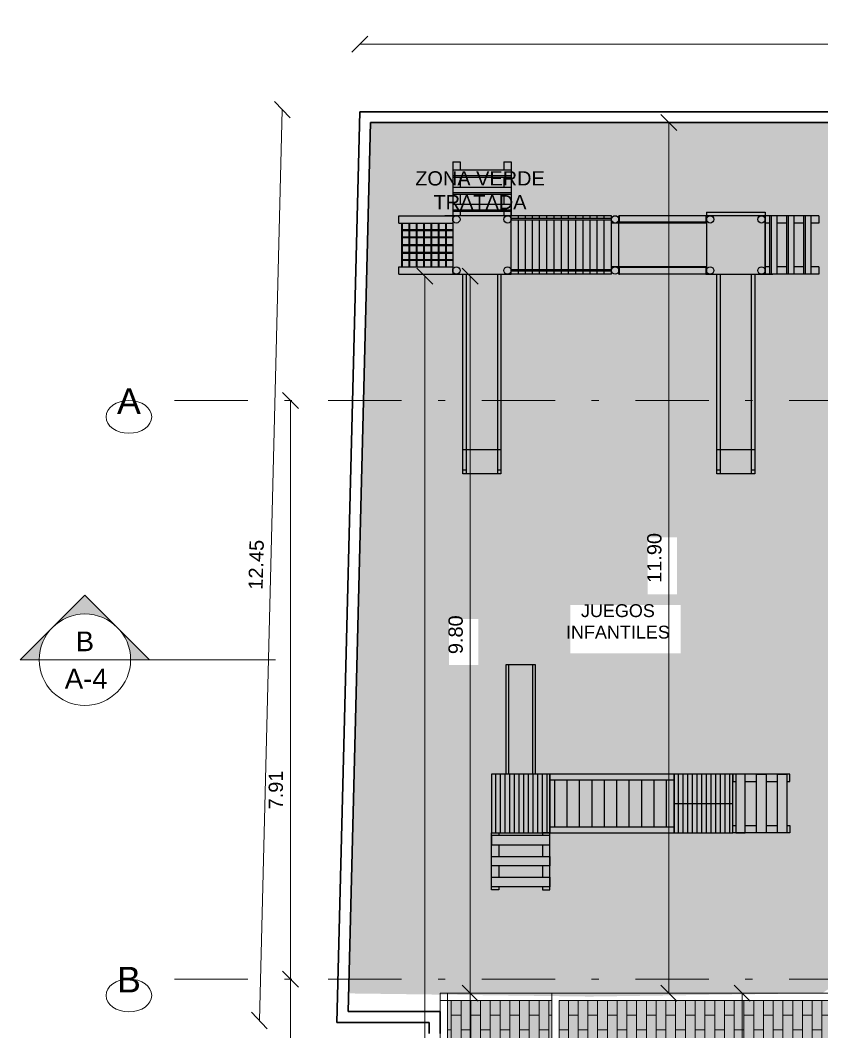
# Model space of a CAD drawing. Header units: inches. Extents: x 99003 to 99155, y 101852 to 101926.
# Drawn here: x 99003.95 to 99014.9, y 101909.17 to 101923 of the extents above; entities that cross this region are included whole.
import ezdxf
from ezdxf import colors
from ezdxf.entities.mleader import LeaderData, LeaderLine
from ezdxf.enums import TextEntityAlignment as Align
from ezdxf.math import Vec2, Vec3

# ---------------------------------------------------------------- set-up
doc = ezdxf.new("R2010")
doc.units = ezdxf.units.IN
doc.header["$MEASUREMENT"] = 0
doc.linetypes.add('DASHDOTX2', pattern=[2, 1, -0.5, 0, -0.5])
doc.linetypes.add('RAYITAS', pattern=[15, 12, -3])
for name, color, linetype, lineweight in [('A_ACHU-1', 253, 'Continuous', 0), ('A_EJES', 75, 'DASHDOTX2', 5), ('A_MURO-ANTE', 7, 'Continuous', 30), ('A_PISO-GRAN', 250, 'Continuous', 0), ('A_TEXT', 154, 'Continuous', 0), ('A_TEXT-DIM', 54, 'Continuous', 13), ('A_TEXT-IDEN', 5, 'Continuous', 18), ('A_TEXT-NOTA', 53, 'Continuous', 20), ('A_TEXT-SIMB', 195, 'Continuous', 20)]:
    doc.layers.add(name, color=color, linetype=linetype, lineweight=lineweight)
doc.layers.add('A_URBA-ANDN', color=7, linetype='Continuous', lineweight=15, true_color=0x259400)
doc.layers.add('JUEGOS_INF', color=172, linetype='Continuous')
doc.styles.add('ARIAL', font='arial.ttf')
doc.styles.add('DIM', font='arial.ttf')
doc.dimstyles.new('BAN_REP_1-125', dxfattribs={"dimtxt": 0.195, "dimasz": 0.2188, "dimexe": 0.15, "dimexo": 0.03, "dimgap": 0.1, "dimtad": 1, "dimzin": 4, "dimdsep": 46, "dimtxsty": 'ARIAL', "dimblk": 'OBLIQUE', "dimcen": 0.1, "dimse1": 1, "dimse2": 1, "dimclrd": 256, "dimclre": 256, "dimclrt": 256, "dimadec": 0, "dimazin": 0, "dimtfac": 1, "dimtix": 1, "dimtofl": 0, "dimtmove": 1, "dimatfit": 3, "dimldrblk": 'OPEN90', "dimfxl": 1, "dimtolj": 1, "dimtzin": 0, "dimlwd": -1, "dimlwe": -1, "dimarcsym": 0})
pattern_1 = [(90, (-108.14993, -2e-07), (-0.13335, 8e-18), []), (180, (-108.14993, -2e-07), (-0.13335, -0.2), [0.13335, -0.13335])]
pattern_2 = [(90, (-108.149932, -2e-07), (-0.03125, 0.015625), [0, -0.03125])]
pattern_3 = [(90, (0, 0), (-0.0635, 7e-18), [])]

# ---------------------------------------------------------------- blocks, each defined once
blk = doc.blocks.new('EJE')
at = {"layer": 'A_TEXT-SIMB'}
blk.add_ellipse((0, -0.225), major_axis=(-0.312, 0), ratio=0.72, dxfattribs=at)
at = {"layer": 'A_TEXT-IDEN', "style": 'ARIAL'}
blk.add_attdef('EJE', text='', height=0.175, dxfattribs=at).set_placement((0, -0.317), align=Align.CENTER)
blk = doc.blocks.new('_Oblique')
at = {"color": 0, "linetype": 'ByBlock', "lineweight": -2}
blk.add_line((-0.5, -0.5), (0.5, 0.5), dxfattribs=at)
blk = doc.blocks.new('*D274')
at = {"layer": 'A_TEXT-DIM', "transparency": 16777216}
blk.add_line((99010.098, 101907.949), (99010.098, 101909.699), dxfattribs=at)
at = {"layer": 'DEFPOINTS', "color": 0, "transparency": 16777216}
for p in [(99010.098, 101909.699), (99010.871, 101909.699), (99011.291, 101907.949)]:
    blk.add_point(p, dxfattribs=at)
at = {"layer": 'A_TEXT-DIM', "transparency": 16777216, "xscale": 0.2188, "yscale": 0.2188, "zscale": 0.2188}
for p, rotation in [((99010.098, 101909.699), 90), ((99010.098, 101907.949), 270)]:
    blk.add_blockref('_Oblique', p, dxfattribs=dict(at, rotation=rotation))
at = {"layer": 'A_TEXT-DIM', "transparency": 16777216, "insert": (99009.899, 101908.824), "char_height": 0.195, "attachment_point": 5, "rotation": 90, "style": 'ARIAL'}
blk.add_mtext('\\A1;1.75', dxfattribs=at)
blk = doc.blocks.new('_Open90')
at = {"color": 0, "linetype": 'ByBlock', "lineweight": -2}
for p, q in [((0, 0), (-1, 0)), ((-0.5, 0.5), (0, 0)), ((0, 0), (-0.5, -0.5))]:
    blk.add_line(p, q, dxfattribs=at)
blk = doc.blocks.new('*D275')
at = {"layer": 'A_TEXT-DIM', "transparency": 16777216}
blk.add_line((99010.098, 101909.699), (99010.098, 101919.499), dxfattribs=at)
at = {"layer": 'DEFPOINTS', "color": 0, "transparency": 16777216}
for p in [(99010.098, 101919.499), (99014.091, 101919.499), (99010.871, 101909.699)]:
    blk.add_point(p, dxfattribs=at)
at = {"layer": 'A_TEXT-DIM', "transparency": 16777216, "xscale": 0.2188, "yscale": 0.2188, "zscale": 0.2188}
for p, rotation in [((99010.098, 101919.499), 90), ((99010.098, 101909.699), 270)]:
    blk.add_blockref('_Oblique', p, dxfattribs=dict(at, rotation=rotation))
at = {"layer": 'A_TEXT-DIM', "transparency": 16777216, "insert": (99009.899, 101914.599), "char_height": 0.195, "attachment_point": 5, "rotation": 90, "style": 'ARIAL'}
blk.add_mtext('\\A1;9.80', dxfattribs=at)
blk = doc.blocks.new('*D276')
at = {"layer": 'A_TEXT-DIM', "transparency": 16777216}
blk.add_line((99009.477, 101883.759), (99009.477, 101919.499), dxfattribs=at)
at = {"layer": 'DEFPOINTS', "color": 0, "transparency": 16777216}
for p in [(99009.477, 101919.499), (99011.272, 101919.499), (99010.635, 101883.759)]:
    blk.add_point(p, dxfattribs=at)
at = {"layer": 'A_TEXT-DIM', "transparency": 16777216, "xscale": 0.2188, "yscale": 0.2188, "zscale": 0.2188}
for p, rotation in [((99009.477, 101919.499), 90), ((99009.477, 101883.759), 270)]:
    blk.add_blockref('_Oblique', p, dxfattribs=dict(at, rotation=rotation))
at = {"layer": 'A_TEXT-DIM', "transparency": 16777216, "insert": (99009.277, 101901.629), "char_height": 0.195, "attachment_point": 5, "rotation": 90, "style": 'ARIAL'}
blk.add_mtext('\\A1;35.74', dxfattribs=at)
blk = doc.blocks.new('*D288')
at = {"layer": 'A_TEXT-DIM', "transparency": 16777216}
blk.add_line((99013.814, 101906.549), (99013.814, 101909.699), dxfattribs=at)
at = {"layer": 'DEFPOINTS', "color": 0, "transparency": 16777216}
for p in [(99013.814, 101909.699), (99014.193, 101909.699), (99014.291, 101906.549)]:
    blk.add_point(p, dxfattribs=at)
at = {"layer": 'A_TEXT-DIM', "transparency": 16777216, "xscale": 0.2188, "yscale": 0.2188, "zscale": 0.2188}
for p, rotation in [((99013.814, 101909.699), 90), ((99013.814, 101906.549), 270)]:
    blk.add_blockref('_Oblique', p, dxfattribs=dict(at, rotation=rotation))
at = {"layer": 'A_TEXT-DIM', "transparency": 16777216, "insert": (99013.615, 101908.124), "char_height": 0.195, "attachment_point": 5, "rotation": 90, "style": 'ARIAL'}
blk.add_mtext('\\A1;3.15', dxfattribs=at)
blk = doc.blocks.new('*D289')
at = {"layer": 'A_TEXT-DIM', "transparency": 16777216}
blk.add_line((99012.814, 101909.699), (99012.814, 101921.599), dxfattribs=at)
at = {"layer": 'DEFPOINTS', "color": 0, "transparency": 16777216}
for p in [(99012.814, 101921.599), (99014.341, 101921.599), (99013.193, 101909.699)]:
    blk.add_point(p, dxfattribs=at)
at = {"layer": 'A_TEXT-DIM', "transparency": 16777216, "xscale": 0.2188, "yscale": 0.2188, "zscale": 0.2188}
for p, rotation in [((99012.814, 101921.599), 90), ((99012.814, 101909.699), 270)]:
    blk.add_blockref('_Oblique', p, dxfattribs=dict(at, rotation=rotation))
at = {"layer": 'A_TEXT-DIM', "transparency": 16777216, "insert": (99012.615, 101915.649), "char_height": 0.195, "attachment_point": 5, "rotation": 90, "style": 'ARIAL'}
blk.add_mtext('\\A1;11.90', dxfattribs=at)
blk = doc.blocks.new('*D361')
at = {"layer": 'A_TEXT-DIM', "transparency": 16777216}
blk.add_line((99007.64, 101917.802), (99007.64, 101909.893), dxfattribs=at)
at = {"layer": 'DEFPOINTS', "color": 0, "transparency": 16777216}
for p in [(99008.034, 101917.802), (99007.64, 101909.893), (99008.034, 101909.893)]:
    blk.add_point(p, dxfattribs=at)
at = {"layer": 'A_TEXT-DIM', "transparency": 16777216, "xscale": 0.2188, "yscale": 0.2188, "zscale": 0.2188}
for p, rotation in [((99007.64, 101917.802), 90), ((99007.64, 101909.893), 270)]:
    blk.add_blockref('_Oblique', p, dxfattribs=dict(at, rotation=rotation))
at = {"layer": 'A_TEXT-DIM', "transparency": 16777216, "insert": (99007.441, 101912.477), "char_height": 0.195, "attachment_point": 5, "rotation": 90, "style": 'ARIAL'}
blk.add_mtext('\\A1;7.91', dxfattribs=at)
blk = doc.blocks.new('*D362')
at = {"layer": 'A_TEXT-DIM', "transparency": 16777216}
blk.add_line((99007.64, 101909.893), (99007.64, 101906.299), dxfattribs=at)
at = {"layer": 'DEFPOINTS', "color": 0, "transparency": 16777216}
for p in [(99008.034, 101909.893), (99007.391, 101906.299), (99007.64, 101906.299)]:
    blk.add_point(p, dxfattribs=at)
at = {"layer": 'A_TEXT-DIM', "transparency": 16777216, "xscale": 0.2188, "yscale": 0.2188, "zscale": 0.2188}
for p, rotation in [((99007.64, 101909.893), 90), ((99007.64, 101906.299), 270)]:
    blk.add_blockref('_Oblique', p, dxfattribs=dict(at, rotation=rotation))
at = {"layer": 'A_TEXT-DIM', "transparency": 16777216, "insert": (99007.441, 101908.096), "char_height": 0.195, "attachment_point": 5, "rotation": 90, "style": 'ARIAL'}
blk.add_mtext('\\A1;3.59', dxfattribs=at)
blk = doc.blocks.new('*D383')
at = {"layer": 'A_TEXT-DIM', "transparency": 16777216}
blk.add_line((99058.599, 101922.672), (99008.589, 101922.672), dxfattribs=at)
at = {"layer": 'DEFPOINTS', "color": 0, "transparency": 16777216}
for p in [(99008.589, 101922.672), (99008.589, 101921.749), (99058.599, 101921.749)]:
    blk.add_point(p, dxfattribs=at)
at = {"layer": 'A_TEXT-DIM', "transparency": 16777216, "xscale": 0.2188, "yscale": 0.2188, "zscale": 0.2188, "rotation": 180}
blk.add_blockref('_Oblique', (99008.589, 101922.672), dxfattribs=at)
at = {"layer": 'A_TEXT-DIM', "transparency": 16777216, "xscale": 0.2188, "yscale": 0.2188, "zscale": 0.2188}
blk.add_blockref('_Oblique', (99058.599, 101922.672), dxfattribs=at)
at = {"layer": 'A_TEXT-DIM', "transparency": 16777216, "insert": (99033.594, 101922.871), "char_height": 0.195, "attachment_point": 5, "style": 'ARIAL'}
blk.add_mtext('\\A1;50.01', dxfattribs=at)
blk = doc.blocks.new('*D388')
at = {"layer": 'A_TEXT-DIM', "transparency": 16777216}
blk.add_line((99007.215, 101909.326), (99007.528, 101921.776), dxfattribs=at)
at = {"layer": 'DEFPOINTS', "color": 0, "transparency": 16777216}
for p in [(99007.528, 101921.776), (99008.589, 101921.749), (99008.275, 101909.299)]:
    blk.add_point(p, dxfattribs=at)
at = {"layer": 'A_TEXT-DIM', "transparency": 16777216, "xscale": 0.2188, "yscale": 0.2188, "zscale": 0.2188}
for p, rotation in [((99007.528, 101921.776), 88.55737407944206), ((99007.215, 101909.326), 268.5573740794421)]:
    blk.add_blockref('_Oblique', p, dxfattribs=dict(at, rotation=rotation))
at = {"layer": 'A_TEXT-DIM', "transparency": 16777216, "insert": (99007.172, 101915.556), "char_height": 0.195, "attachment_point": 5, "rotation": 88.5574, "style": 'ARIAL'}
blk.add_mtext('\\A1;12.45', dxfattribs=at)
blk = doc.blocks.new('*U102')
at = {"layer": 'A_ACHU-1'}
h = blk.add_hatch(color=256, dxfattribs=at)
h.paths.add_polyline_path([(0.6629, 0.221), (0.4419, 0.4419), (0.221, 0.221, -0.414214)])
h.paths.add_polyline_path([(0.6629, 0.221, -0.198912), (0.7544, 0), (0.8839, 0)])
h.paths.add_polyline_path([(0, 0), (0.1294, 0, -0.198912), (0.221, 0.221)])
at = {"layer": 'A_TEXT-SIMB'}
for p, q in [((0.4419, 0.4419), (0, 0)), ((0.4419, 0.4419), (0.8839, 0)), ((0.7544, 0), (0.1294, 0)), ((0.7544, 0), (0.8839, 0)), ((0.1294, 0), (-0.8599, 0)), ((0.1294, 0), (0, 0))]:
    blk.add_line(p, q, dxfattribs=at)
blk.add_circle((0.4419, 0), 0.3125, dxfattribs=at)
at = {"layer": 'A_TEXT-IDEN', "style": 'ARIAL'}
for tag, p in [('CORTE', (0.4419, 0.058)), ('DETALLE', (0.4419, -0.197))]:
    blk.add_attdef(tag, text='', height=0.1346, dxfattribs=at).set_placement(p, align=Align.CENTER)
blk = doc.blocks.new('_Open30')
at = {"color": 0, "linetype": 'ByBlock', "lineweight": -2}
for p, q in [((-1, 0.268), (0, 0)), ((0, 0), (-1, -0.268)), ((0, 0), (-1, 0))]:
    blk.add_line(p, q, dxfattribs=at)
blk = doc.blocks.new('ISLA')
at = {"layer": 'JUEGOS_INF'}
h = blk.add_hatch(dxfattribs=at)
h.set_pattern_fill('ANSI31', color=98, scale=0.02, angle=45, double=1)
h.set_pattern_definition(pattern_3)
h.paths.add_polyline_path([(19.73, 4.285), (18.93, 4.285), (18.93, 3.885), (19.73, 3.885)])
h = blk.add_hatch(dxfattribs=at)
h.set_pattern_fill('_USER', color=256, scale=0.17, angle=90, pattern_type=0)
h.set_pattern_definition([(90, (15.61803, 0), (-0.17, 1e-17), [])])
h.paths.add_polyline_path([(21.43, 3.565), (21.43, 4.205), (19.73, 4.205), (19.73, 3.565)])
h = blk.add_hatch(dxfattribs=at)
h.set_pattern_fill('ANSI31', color=256, scale=0.02, angle=45, double=1)
h.set_pattern_definition([(90, (18.11803, 0), (-0.0635, 7e-18), [])])
h.paths.add_polyline_path([(21.43, 3.485), (22.23, 3.485), (22.23, 4.285), (21.43, 4.285)])
h = blk.add_hatch(dxfattribs=at)
h.set_pattern_fill('ANSI31', color=98, scale=0.02, angle=45, double=1)
h.set_pattern_definition(pattern_3)
h.paths.add_polyline_path([(19.73, 3.885), (18.93, 3.885), (18.93, 3.485), (19.73, 3.485)])
at = {"layer": 'JUEGOS_INF', "linetype": 'RAYITAS'}
blk.add_line((19.73, 3.885), (18.93, 3.885), dxfattribs=at)
at = {"layer": 'JUEGOS_INF'}
for points in [[(21.53, 5.025), (21.53, 5.064), (21.43, 5.064), (21.43, 4.285), (21.53, 4.285), (21.53, 4.323)], [(22.13, 5.025), (22.13, 5.064), (22.23, 5.064), (22.23, 4.285), (22.13, 4.285), (22.13, 4.323)], [(21.53, 4.739), (21.53, 4.895)], [(22.13, 4.739), (22.13, 4.895)], [(21.53, 4.453), (21.53, 4.609)], [(22.13, 4.453), (22.13, 4.609)], [(18.19, 4.185), (18.151, 4.185), (18.151, 4.285), (18.93, 4.285), (18.93, 4.185), (18.891, 4.185)], [(18.476, 4.185), (18.32, 4.185)], [(18.761, 4.185), (18.606, 4.185)], [(18.19, 3.585), (18.151, 3.585), (18.151, 3.485), (18.93, 3.485), (18.93, 3.585), (18.891, 3.585)], [(18.476, 3.585), (18.32, 3.585)], [(18.761, 3.585), (18.606, 3.585)]]:
    blk.add_lwpolyline(points, dxfattribs=at)
for points in [[(22.23, 4.895), (21.43, 4.895), (21.43, 5.025), (22.23, 5.025)], [(22.23, 4.609), (21.43, 4.609), (21.43, 4.739), (22.23, 4.739)], [(22.23, 4.453), (21.43, 4.453), (21.43, 4.323), (22.23, 4.323)], [(18.32, 4.285), (18.32, 3.485), (18.19, 3.485), (18.19, 4.285)], [(18.606, 4.285), (18.606, 3.485), (18.476, 3.485), (18.476, 4.285)], [(18.761, 4.285), (18.761, 3.485), (18.891, 3.485), (18.891, 4.285)], [(18.93, 4.285), (18.93, 3.485), (19.73, 3.485), (19.73, 4.285)], [(21.43, 4.285), (19.73, 4.285), (19.73, 3.485), (21.43, 3.485)], [(21.43, 4.205), (19.73, 4.205), (19.73, 3.565), (21.43, 3.565)], [(21.43, 4.285), (21.43, 3.485), (22.23, 3.485), (22.23, 4.285)], [(22.03, 3.485), (22.03, 1.985), (21.63, 1.985), (21.63, 3.485)], [(21.99, 3.485), (21.99, 1.985), (21.67, 1.985), (21.67, 3.485)]]:
    blk.add_lwpolyline(points, close=True, dxfattribs=at)
blk = doc.blocks.new('TIPOB')
at = {"layer": 'JUEGOS_INF', "color": 42}
for p, q in [((21.308, 2.367), (21.308, 5.097)), ((21.308, 5.097), (21.828, 5.097)), ((21.308, 5.047), (21.358, 5.047)), ((21.358, 2.367), (21.358, 5.097)), ((21.778, 5.097), (21.778, 2.367)), ((21.778, 5.047), (21.828, 5.047)), ((21.828, 5.097), (21.828, 2.367)), ((24.778, 2.367), (24.778, 5.097)), ((24.778, 5.097), (25.298, 5.097)), ((24.778, 5.047), (24.828, 5.047)), ((24.828, 2.367), (24.828, 5.097)), ((25.248, 5.097), (25.248, 2.367)), ((25.248, 5.047), (25.298, 5.047)), ((25.298, 5.097), (25.298, 2.367)), ((21.308, 4.767), (21.828, 4.767)), ((24.778, 4.767), (25.298, 4.767)), ((21.978, 2.367), (21.968, 2.367)), ((21.978, 2.277), (21.978, 2.367)), ((23.158, 2.367), (23.158, 2.277)), ((23.168, 2.367), (23.158, 2.367)), ((21.968, 2.267), (23.168, 2.267)), ((21.978, 2.277), (23.158, 2.277)), ((21.968, 1.667), (23.168, 1.667)), ((21.968, 1.567), (21.978, 1.567)), ((21.978, 1.657), (23.158, 1.657)), ((21.978, 1.567), (21.978, 1.657)), ((23.158, 1.657), (23.158, 1.567)), ((23.158, 1.567), (23.168, 1.567))]:
    blk.add_line(p, q, dxfattribs=at)
at = {"layer": 'JUEGOS_INF'}
for p, q in [((20.432, 2.367), (21.168, 2.367)), ((20.432, 2.267), (20.432, 2.367)), ((20.542, 1.567), (20.542, 2.367)), ((20.62, 1.567), (20.62, 2.367)), ((20.641, 1.567), (20.641, 2.367)), ((20.776, 1.567), (20.776, 2.367)), ((20.854, 1.567), (20.854, 2.367)), ((20.875, 1.567), (20.875, 2.367)), ((21.009, 1.567), (21.009, 2.367)), ((21.168, 2.367), (21.06, 2.367)), ((21.087, 1.567), (21.087, 2.367)), ((21.109, 1.567), (21.109, 2.367)), ((21.168, 2.367), (21.168, 1.567)), ((21.968, 2.367), (21.168, 2.367)), ((21.168, 1.517), (21.168, 2.367)), ((21.968, 1.517), (21.968, 2.367)), ((21.968, 2.367), (23.168, 2.367)), ((23.168, 2.367), (23.168, 1.567)), ((23.268, 2.367), (23.268, 1.567)), ((23.268, 2.367), (24.638, 2.367)), ((23.268, 2.367), (23.268, 1.567)), ((23.368, 2.367), (23.368, 2.327)), ((23.462, 2.367), (23.462, 2.327)), ((23.559, 2.367), (23.559, 2.327)), ((23.656, 2.367), (23.656, 2.327)), ((23.755, 2.367), (23.755, 2.327)), ((23.854, 2.367), (23.854, 2.327)), ((23.953, 2.367), (23.953, 2.327)), ((24.053, 2.367), (24.053, 2.327)), ((24.151, 2.367), (24.151, 2.327)), ((24.251, 2.367), (24.251, 2.327)), ((24.348, 2.367), (24.348, 2.327)), ((24.445, 2.367), (24.445, 2.327)), ((24.539, 2.367), (24.539, 2.327)), ((24.638, 2.367), (24.638, 1.567)), ((25.438, 2.367), (24.638, 2.367)), ((24.638, 2.367), (24.638, 1.459)), ((25.438, 1.567), (25.438, 2.367)), ((26.175, 2.367), (25.438, 2.367)), ((26.175, 2.367), (26.175, 2.267)), ((20.432, 2.267), (20.542, 2.267)), ((20.641, 2.267), (20.776, 2.267)), ((20.875, 2.267), (21.009, 2.267)), ((21.109, 2.267), (21.168, 2.267)), ((23.168, 2.267), (23.268, 2.267)), ((23.268, 2.327), (24.638, 2.327)), ((23.268, 2.307), (24.638, 2.307)), ((23.368, 2.307), (23.368, 1.627)), ((23.462, 2.307), (23.462, 1.627)), ((23.559, 2.307), (23.559, 1.627)), ((23.656, 2.307), (23.656, 1.627)), ((23.755, 2.307), (23.755, 1.627)), ((23.854, 2.307), (23.854, 1.627)), ((23.953, 2.307), (23.953, 1.627)), ((24.053, 2.307), (24.053, 1.627)), ((24.151, 2.307), (24.151, 1.627)), ((24.251, 2.307), (24.251, 1.627)), ((24.348, 2.307), (24.348, 1.627)), ((24.445, 2.307), (24.445, 1.627)), ((24.539, 2.307), (24.539, 1.627)), ((26.175, 2.267), (25.438, 2.267)), ((25.528, 1.667), (25.528, 2.267)), ((25.538, 1.667), (25.538, 2.267)), ((25.628, 1.667), (25.628, 2.267)), ((25.638, 1.667), (25.638, 2.267)), ((25.728, 1.667), (25.728, 2.267)), ((25.738, 1.667), (25.738, 2.267)), ((25.828, 1.667), (25.828, 2.267)), ((25.838, 1.667), (25.838, 2.267)), ((25.928, 1.667), (25.928, 2.267)), ((25.938, 1.667), (25.938, 2.267)), ((26.028, 1.667), (26.028, 2.267)), ((26.038, 1.667), (26.038, 2.267)), ((26.128, 1.667), (26.128, 2.267)), ((26.138, 1.667), (26.138, 2.267)), ((26.138, 2.177), (25.438, 2.177)), ((26.138, 2.167), (25.438, 2.167)), ((26.138, 2.077), (25.438, 2.077)), ((26.138, 2.067), (25.438, 2.067)), ((26.138, 1.972), (25.438, 1.972)), ((26.138, 1.962), (25.438, 1.962)), ((26.138, 1.867), (25.438, 1.867)), ((26.138, 1.857), (25.438, 1.857)), ((20.432, 1.667), (20.542, 1.667)), ((20.432, 1.567), (20.432, 1.667)), ((20.641, 1.667), (20.776, 1.667)), ((20.875, 1.667), (21.009, 1.667)), ((21.109, 1.667), (21.168, 1.667)), ((21.168, 1.667), (21.168, 1.567)), ((23.168, 1.667), (23.268, 1.667)), ((26.138, 1.767), (25.438, 1.767)), ((26.138, 1.757), (25.438, 1.757)), ((26.175, 1.667), (25.438, 1.667)), ((26.175, 1.667), (26.175, 1.567)), ((20.432, 1.567), (21.168, 1.567)), ((21.168, 1.567), (21.968, 1.567)), ((21.968, 1.567), (23.168, 1.567)), ((23.268, 1.627), (24.638, 1.627)), ((23.268, 1.607), (24.638, 1.607)), ((23.268, 1.567), (24.638, 1.567)), ((23.368, 1.607), (23.368, 1.567)), ((23.462, 1.607), (23.462, 1.567)), ((23.559, 1.607), (23.559, 1.567)), ((23.656, 1.607), (23.656, 1.567)), ((23.755, 1.607), (23.755, 1.567)), ((23.854, 1.607), (23.854, 1.567)), ((23.953, 1.607), (23.953, 1.567)), ((24.053, 1.607), (24.053, 1.567)), ((24.151, 1.607), (24.151, 1.567)), ((24.251, 1.607), (24.251, 1.567)), ((24.348, 1.607), (24.348, 1.567)), ((24.445, 1.607), (24.445, 1.567)), ((24.539, 1.607), (24.539, 1.567)), ((24.638, 1.567), (25.438, 1.567)), ((24.638, 0.83), (24.638, 1.567)), ((24.738, 1.507), (24.738, 1.567)), ((25.338, 1.507), (25.338, 1.567)), ((25.438, 0.83), (25.438, 1.567)), ((26.175, 1.567), (25.438, 1.567)), ((25.438, 1.567), (25.546, 1.567)), ((21.968, 1.517), (21.168, 1.517)), ((25.438, 1.507), (24.638, 1.507)), ((25.438, 1.486), (24.638, 1.486)), ((25.438, 1.408), (24.638, 1.408)), ((24.738, 1.274), (24.738, 1.408)), ((25.338, 1.274), (25.338, 1.408)), ((25.438, 1.274), (24.638, 1.274)), ((25.438, 1.252), (24.638, 1.252)), ((25.438, 1.175), (24.638, 1.175)), ((24.738, 1.04), (24.738, 1.175)), ((25.338, 1.04), (25.338, 1.175)), ((25.438, 1.04), (24.638, 1.04)), ((25.438, 1.019), (24.638, 1.019)), ((25.438, 0.941), (24.638, 0.941)), ((24.738, 0.83), (24.638, 0.83)), ((24.738, 0.83), (24.738, 0.941)), ((25.338, 0.83), (25.338, 0.941)), ((25.438, 0.83), (25.338, 0.83))]:
    blk.add_line(p, q, dxfattribs=at)
for centre in [(21.218, 2.317), (21.918, 2.317), (23.218, 2.317), (24.688, 2.317), (25.388, 2.317), (21.218, 1.617), (21.918, 1.617), (23.218, 1.617), (24.688, 1.617), (25.388, 1.617)]:
    blk.add_circle(centre, 0.05, dxfattribs=at)

msp = doc.modelspace()

# ---------------------------------------------------------------- hatches: boundary and pattern name
at = {"layer": 'A_PISO-GRAN'}
h = msp.add_hatch(dxfattribs=at)
h.set_pattern_fill('AR-BRSTD', color=256, scale=0.05, angle=90)
h.set_pattern_definition(pattern_1)
h.paths.add_polyline_path([(99011.214, 101909.599), (99009.789, 101909.597), (99009.786, 101907.249), (99010.216, 101907.249), (99010.216, 101906.599), (99011.366, 101906.599), (99011.366, 101907.949), (99011.214, 101907.949)])
h = msp.add_hatch(dxfattribs=at)
h.set_pattern_fill('DOTS', color=33, scale=0.5, angle=90)
h.set_pattern_definition(pattern_2)
h.paths.add_polyline_path([(99011.214, 101909.599), (99009.789, 101909.597), (99009.786, 101907.249), (99010.216, 101907.249), (99010.216, 101906.599), (99011.366, 101906.599), (99011.366, 101907.949), (99011.214, 101907.949)])
h = msp.add_hatch(dxfattribs=at)
h.set_pattern_fill('AR-BRSTD', color=256, scale=0.05, angle=90)
h.set_pattern_definition(pattern_1)
h.paths.add_polyline_path([(99017.345, 101909.599), (99011.314, 101909.599), (99011.314, 101908.049), (99011.466, 101908.049), (99011.466, 101906.599), (99014.116, 101906.589), (99014.116, 101906.849), (99014.466, 101906.849), (99014.466, 101906.589), (99017.345, 101906.589)])
h = msp.add_hatch(dxfattribs=at)
h.set_pattern_fill('DOTS', color=33, scale=0.5, angle=90)
h.set_pattern_definition(pattern_2)
h.paths.add_polyline_path([(99017.345, 101909.599), (99011.314, 101909.599), (99011.314, 101908.049), (99011.466, 101908.049), (99011.466, 101906.599), (99014.116, 101906.589), (99014.116, 101906.849), (99014.466, 101906.849), (99014.466, 101906.589), (99017.345, 101906.589)])
at = {"layer": 'A_URBA-ANDN'}
h = msp.add_hatch(dxfattribs=at)
h.set_pattern_fill('HONEY', color=256, scale=0.8, angle=90)
h.set_pattern_definition([(90, (0.10825, -0.1), (-0.08660254038, 0.15), [0.1, -0.2]), (210, (0.10825, -0.1), (-0.08660254038, -0.15), [0.1, -0.2]), (150, (0.10825, -0.1), (-0.173205080757, 4e-17), [-0.2, 0.1])])
h.paths.add_polyline_path([(99014.909, 101909.699), (99015.049, 101909.793), (99015.049, 101921.599), (99008.735, 101921.599), (99008.435, 101909.696), (99011.729, 101909.653)])
h.paths.add_polyline_path([(99010.209, 101914.186), (99010.209, 101914.814), (99009.808, 101914.814), (99009.808, 101914.186)], flags=16)
h.paths.add_polyline_path([(99012.925, 101915.152), (99012.925, 101915.931), (99012.523, 101915.931), (99012.523, 101915.152)], flags=16)
h.paths.add_polyline_path([(99011.465, 101914.346), (99012.972, 101914.346), (99012.972, 101915.004), (99011.465, 101915.004)], flags=16)

# ---------------------------------------------------------------- linework, layer by layer
at = {"layer": 'A_EJES'}
for p, q in [((99006.057, 101917.802), (99043.971, 101917.802)), ((99006.057, 101909.893), (99043.971, 101909.893))]:
    msp.add_line(p, q, dxfattribs=at)
at = {"layer": 'A_MURO-ANTE', "ltscale": 0.5}
for p, q in [((99008.589, 101921.749), (99008.275, 101909.299)), ((99058.599, 101921.749), (99008.589, 101921.749)), ((99008.735, 101921.599), (99008.429, 101909.449)), ((99058.445, 101921.599), (99008.735, 101921.599)), ((99009.686, 101909.449), (99008.429, 101909.449)), ((99009.686, 101909.149), (99009.686, 101909.449)), ((99009.536, 101909.299), (99008.275, 101909.299)), ((99009.536, 101909.149), (99009.536, 101909.299))]:
    msp.add_line(p, q, dxfattribs=at)
at = {"layer": 'A_PISO-GRAN', "ltscale": 0.333}
for p, q in [((99009.686, 101909.449), (99009.686, 101909.699)), ((99009.686, 101907.149), (99009.686, 101909.696)), ((99009.686, 101907.149), (99009.686, 101909.696))]:
    msp.add_line(p, q, dxfattribs=at)
at = {"layer": 'A_PISO-GRAN'}
msp.add_line((99009.786, 101907.249), (99009.789, 101909.696), dxfattribs=at)
msp.add_line((99009.786, 101907.249), (99009.789, 101909.696), dxfattribs=at)
at = {"layer": 'A_PISO-GRAN', "ltscale": 0.333}
for points in [[(99011.214, 101907.949), (99011.214, 101909.699), (99020.091, 101909.699), (99020.091, 101910.76), (99021.791, 101910.76), (99021.791, 101909.699), (99021.941, 101909.699), (99021.941, 101910.76), (99023.641, 101910.76), (99023.641, 101909.699), (99028.241, 101909.699), (99028.241, 101910.749), (99031.541, 101910.749)], [(99011.314, 101908.049), (99011.314, 101909.599), (99020.191, 101909.599), (99020.191, 101910.66), (99021.691, 101910.66), (99021.691, 101909.599), (99022.041, 101909.599), (99022.041, 101910.66), (99023.541, 101910.66), (99023.541, 101909.599), (99028.341, 101909.599), (99028.341, 101910.649), (99030.991, 101910.649)], [(99011.214, 101909.699), (99009.686, 101909.699)], [(99011.214, 101909.599), (99009.686, 101909.599)]]:
    msp.add_lwpolyline(points, dxfattribs=at)

# ---------------------------------------------------------------- block references
ref = msp.add_blockref('EJE', (99005.432, 101917.802))
ref.add_attrib('EJE', 'A', dxfattribs={"layer": 'A_TEXT-IDEN', "height": 0.35, "style": 'ARIAL'}).set_placement((99005.432, 101917.617), align=Align.CENTER)
ref = msp.add_blockref('*U102', (99005.714, 101914.258), dxfattribs=dict(xscale=-2, yscale=2, zscale=2))
ref.add_attrib('DETALLE', 'A-4', dxfattribs={"layer": 'A_TEXT-IDEN', "height": 0.2692, "rotation": 360, "style": 'ARIAL'}).set_placement((99004.848, 101913.864), align=Align.CENTER)
ref.add_attrib('CORTE', 'B', dxfattribs={"layer": 'A_TEXT-IDEN', "height": 0.269, "rotation": 360, "style": 'ARIAL'}).set_placement((99004.83, 101914.374), align=Align.CENTER)
ref = msp.add_blockref('EJE', (99005.432, 101909.893))
ref.add_attrib('EJE', 'B', dxfattribs={"layer": 'A_TEXT-IDEN', "height": 0.35, "style": 'ARIAL'}).set_placement((99005.432, 101909.709), align=Align.CENTER)
at = {"layer": 'JUEGOS_INF', "rotation": 180}
for name, p in [('TIPOB', (99035.296, 101921.894)), ('ISLA', (99032.617, 101916.178))]:
    msp.add_blockref(name, p, dxfattribs=at)

# ---------------------------------------------------------------- texts
at = {"layer": 'A_TEXT', "insert": (99013.965, 101915.016), "char_height": 0.1758, "width": 3.69832, "attachment_point": 3, "style": 'DIM'}
msp.add_mtext('\\pxqc;JUEGOS \\PINFANTILES', dxfattribs=at)

# ---------------------------------------------------------------- dimensions: what is measured, and where the dimension line sits
at = {"layer": 'A_TEXT-DIM'}
for p1, distance, picture, middle in [((99058.599, 101921.749), -0.922, '*D383', (99033.594, 101922.871)), ((99008.275, 101909.299), 1.061, '*D388', (99007.172, 101915.556))]:
    dim = msp.add_aligned_dim(p1=p1, p2=(99008.589, 101921.749), distance=distance, dimstyle='BAN_REP_1-125', dxfattribs=at)
    dim.commit()
    dim.dimension.update_dxf_attribs({"geometry": picture, "text_midpoint": middle})
for base, p1, p2, picture, middle in [((99012.814, 101921.599), (99013.193, 101909.699), (99014.341, 101921.599), '*D289', (99012.615, 101915.649)), ((99009.477, 101919.499), (99010.635, 101883.759), (99011.272, 101919.499), '*D276', (99009.277, 101901.629)), ((99010.098, 101919.499), (99010.871, 101909.699), (99014.091, 101919.499), '*D275', (99009.899, 101914.599)), ((99007.64, 101906.299), (99008.034, 101909.893), (99007.391, 101906.299), '*D362', (99007.441, 101908.096)), ((99010.098, 101909.699), (99011.291, 101907.949), (99010.871, 101909.699), '*D274', (99009.899, 101908.824)), ((99013.814, 101909.699), (99014.291, 101906.549), (99014.193, 101909.699), '*D288', (99013.615, 101908.124))]:
    dim = msp.add_linear_dim(base=base, p1=p1, p2=p2, angle=90, dimstyle='BAN_REP_1-125', dxfattribs=at)
    dim.commit()
    dim.dimension.update_dxf_attribs({"geometry": picture, "text_midpoint": middle})
dim = msp.add_linear_dim(base=(99007.64, 101909.893), p1=(99008.034, 101917.802), p2=(99008.034, 101909.893), angle=90, dimstyle='BAN_REP_1-125', dxfattribs=at)
dim.commit()
dim.dimension.update_dxf_attribs({"geometry": '*D361', "text_midpoint": (99007.64, 101912.477), "dimtype": 160})

# ---------------------------------------------------------------- leaders
at = {"layer": 'A_TEXT-NOTA'}
ml = msp.add_multileader_mtext('Standard', dxfattribs=at)
ml.set_content('{\\fArial|b0|i0|c0|p32;ZONA VERDE \\PTRATADA}', color=256, style='ARIAL')
ml.set_leader_properties(color=256, linetype='ByLayer', lineweight=-1)
ml.set_arrow_properties(name='OPEN30')
ml.build(insert=Vec2(0, 0))
ml.multileader.update_dxf_attribs({"leader_type": 0, "dogleg_length": 0.78, "arrow_head_size": 0.195})
ctx = ml.context
ctx.base_point, ctx.char_height, ctx.arrow_head_size, ctx.landing_gap_size, ctx.plane_origin = Vec3(99009.265, 101920.818), 0.195, 0.195, 0.09, Vec3(99007.272, 101918.127)
ctx.text_align_type = 1
notes = []
notes.append((ctx, [(0, (1, 1, 0), (99007.3, 101920.818), (1, 0), 1.966, [(0, [(99006.474, 101919.966)], 0, [])])]))
ctx.mtext.insert, ctx.mtext.width, ctx.mtext.alignment, ctx.mtext.flow_direction = Vec3(99010.231, 101920.935), 3.45002, 2, 5
for ctx, leaders in notes:
    for number, flags, end, landing, length, lines in leaders:
        leader = LeaderData()
        leader.index, (leader.has_last_leader_line, leader.has_dogleg_vector, leader.attachment_direction) = number, flags
        leader.last_leader_point, leader.dogleg_vector, leader.dogleg_length = Vec3(end), Vec3(landing), length
        for number, points, colour, breaks in lines:
            line = LeaderLine()
            line.index, line.vertices, line.color, line.breaks = number, Vec3.list(points), colors.encode_raw_color(colour), breaks
            leader.lines.append(line)
        ctx.leaders.append(leader)

doc.saveas('drawing.dxf')
